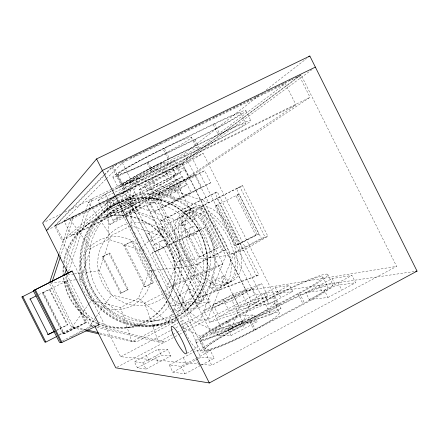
<?xml version="1.0" encoding="UTF-8"?>
<svg xmlns="http://www.w3.org/2000/svg" width="439" height="439" viewBox="0 0 439 439"><rect width="100%" height="100%" fill="white"/><g stroke="black" fill="none" stroke-linecap="round" stroke-linejoin="round"><path stroke-width="0.33" stroke-dasharray="2.19 1.65" d="M120.868 205.029L125.51 183.683L151.34 167.901L163.44 162.304L185.28 169.613L251.059 300.699L243.321 321.386L231.83 328.12L202.785 337.3L181.823 327.082M243.321 321.386L214.007 330.776L192.962 320.761L132.304 200.179L137.297 178.201L163.44 162.304M163.078 293.565L144.634 303.075L111.643 295.013L99.412 270.77L110.749 235.825L130.542 225.953M80.672 279.133L90.714 248.364L108.729 239.37L139.086 249.665L149.699 270.748L138.433 298.322L120.544 307.519L91.427 300.452L80.672 279.133L77.341 279.577M66.552 268.652L88.217 202.67L92.508 198.582L68.451 271.917M59.194 253.512L70.333 219.736L73.609 216.608L60.423 256.623M231.83 328.12L239.37 307.426L251.059 300.699M259.103 95.455L184.062 153.738L208.596 202.642L136.008 177.279L130.504 181.944L131.14 225.651L165.508 237.417L201.089 206.544L242.487 185.582L267.905 236.336L261.359 238.432L230.546 254.291L205.452 204.272L239.941 186.904L265.145 237.219L233.987 253.259L207.565 319.597L200.03 320.185L181.944 329.673M100.13 334.205L131.887 341.767L136.754 341.816L174.332 322.177L175.605 319.021M176.873 315.866L197.704 264.124L225.18 250.021L203.087 205.99L173.054 221.113L195.064 264.915L222.277 250.954L225.18 250.021M173.416 310.592L168.56 322.627L131.887 341.767L120.544 307.519M173.668 309.956L191.393 266.018L169.701 222.853L119.842 205.677M165.508 237.417L177.543 261.359L164.861 292.643L200.03 320.185L225.772 255.723L201.089 206.544L130.504 181.944L88.217 202.67L110.749 235.825M95.828 317.282L89.902 325.628L93.891 326.583M96.223 316.722L111.643 295.013M89.013 303.755L71.683 327.434L84.255 330.424M89.413 303.201L91.427 300.452M200.206 364.205L120.626 356.693L54.645 225.975L103.867 175.139M104.345 174.651L111.918 166.831L211.774 365.292L396.593 266.391L301.127 74.987L295.579 77.676M123.145 210.27L63.051 240.023L55.676 225.416L104.076 175.655M104.548 175.166L113.092 166.381L124.237 188.534L63.051 240.023M122.772 210.166L71.414 235.589L64.001 220.894L105.826 179.304M106.309 178.821L122.36 162.858L285.388 83.69L295.968 104.883L183.304 180.204L123.386 209.864M154.627 244.243L153.584 245.269L153.288 246.811L153.837 248.441L155.088 249.731L156.701 250.334L158.249 250.093L165.042 246.652L166.611 245.368L167.358 243.607L167.061 241.834L165.816 240.539L163.95 240.067L161.964 240.539L154.627 244.243L156.196 243.98L157.821 244.583L159.077 245.878L159.626 247.519L159.324 249.061L158.249 250.093M183.672 231.018L182.443 232.209L182.075 233.971L182.69 235.836L184.117 237.296L185.982 237.971L187.788 237.675L195.47 233.784L197.303 232.302L198.176 230.283L197.857 228.269L196.425 226.798L194.268 226.272L191.975 226.826L183.672 231.018L185.499 230.7L187.376 231.375L188.814 232.84L189.428 234.717L189.055 236.484L187.788 237.675M119.831 204.667L104.016 212.476L98.007 200.546L105.305 193.923L111.418 190.927M110.579 205.77L97.42 217.047A64.758 63.682 68.6 0 0 94.105 302.037A64.758 63.682 68.6 0 0 176.922 317.595M89.424 222.842L78.4 232.313A56.752 56.077 68.6 0 0 63.622 262.725M139.086 249.665L140.617 248.326M141.128 247.876L169.701 222.853L175.463 219.862L118.826 200.305M118.31 205.254L108.109 210.286L105.097 204.305L111.561 198.851L114.59 197.363M161.964 240.539L160.4 241.829L159.664 243.585L159.961 245.346L161.201 246.636L163.061 247.113L165.042 246.652M71.414 235.589L115.885 199.076M116.417 198.637L133.357 184.726L295.968 104.883M191.975 226.826L190.153 228.307L189.291 230.327L189.61 232.33L191.031 233.795L193.176 234.327L195.47 233.784M116.505 198.691L125.516 194.257L132.77 188.424L135.887 194.62L128.512 200.217L120.709 204.069M106.929 210.007L111.193 206.599M104.016 212.476L111.599 206.418L117.701 203.411M108.109 210.286L114.694 205.073L117.718 203.581M98.007 200.546L164.082 168.121L174.382 160.065L180.572 172.401L169.997 179.902L120.44 204.365M266.122 90.006L306.609 58.557M144.217 185.055L152.19 178.876L173.065 168.614L176.154 174.76L167.297 181.071L147.202 190.987L144.217 185.055L164.329 175.156L173.065 168.614M109.322 213.233L113.652 209.913M124.435 217.272L109.865 224.51L105.865 216.57L113.531 210.709L119.677 207.674M123.749 215.017L112.966 220.367L109.959 214.391L116.609 209.348L119.633 207.856M116.061 195.311L176.083 165.816L285.388 83.69M55.676 225.416L181.598 163.522L299.365 75.958L310.027 97.332L188.759 177.79L123.76 209.968M54.645 225.975L182.284 163.242L301.127 74.987M312.063 69.538L187.7 160.992L115.221 196.623M147.202 190.987L155.296 185.049L176.154 174.76M121.345 208.761L130.334 204.316L137.775 198.889L140.886 205.079L133.33 210.265L124.347 214.72M173.246 310.505L171.451 311.443L121.246 211.713L122.876 210.528M123.419 210.133L133.204 203.043L137.182 210.945L125.038 216.97M123.672 210.511L132.166 206.303L144.832 197.292L148.799 205.178L175.699 191.816L186.526 184.885L182.404 176.676L120.291 207.367M112.966 220.367L119.737 215.565L122.761 214.067M149.002 195.081L157.157 189.313L177.982 179.019L181.066 185.159L172.033 191.064L151.982 201.013L149.002 195.081L169.064 185.159L177.982 179.019M109.865 224.51L117.718 219.034L125.011 215.412M127.019 217.541L125.483 214.484L148.256 198.713L152.306 196.705L204.119 299.782L200.118 301.867L171.605 306.12L175.177 304.265L204.119 299.782M125.483 214.484L129.093 212.69L152.306 196.705M121.054 209.052L171.759 183.974L182.404 176.676M137.182 210.945L146.28 204.859L198.181 308.074L210.177 301.812L158.419 198.834L186.526 184.885M151.982 201.013L160.251 195.476L181.066 185.159M148.799 205.178L158.419 198.834M270.759 314.675L281.004 308.612L203.197 153.414L192.408 158.463L139.201 189.73L211.488 333.497L270.759 314.675L192.408 158.463M139.201 189.73L149.458 184.885L203.197 153.414M202.785 337.3L214.007 330.776M211.488 333.497L221.283 327.796L281.004 308.612M238.251 312.831L267.724 295.776L261.655 283.737L232.714 294.251L203.778 310.603L209.721 322.374L238.251 312.831L232.066 300.567L203.778 310.603M248.628 306.971L258.801 301.083L252.463 288.445L223.138 299.041L213.151 304.682L219.28 316.881L248.628 306.971L242.246 294.256L213.151 304.682M209.721 322.374L238.547 305.818L267.724 295.776M177.543 261.359L225.772 255.723L243.228 250.493L267.905 236.336M182.41 326.748L192.962 320.761M242.246 294.256L252.463 288.445M232.066 300.567L261.655 283.737M217.634 305.687L246.899 289.098M147.938 200.025L173.954 185.379L204.678 170.65L210.769 182.734L183.776 197.221L153.902 211.839L147.938 200.025L177.921 185.615L204.678 170.65M184.676 179.551L191.086 192.32L164.01 206.89L157.853 194.642L184.676 179.551L195.289 174.47L201.655 187.157L174.316 201.847L168.203 189.67L195.289 174.47M256.579 276.027L258.862 274.743L217.25 191.761L160.076 221.371L198.532 297.867L256.579 276.027L214.907 192.924M215.094 290.497A4.352 2.36 61 0 0 214.089 283.934A4.352 2.36 61 0 0 210.243 285.416A4.352 2.36 61 0 0 215.094 290.497L226.738 284.011A4.319 2.387 60.9 0 0 225.772 277.481A4.319 2.387 60.9 0 0 221.898 278.984A4.319 2.387 60.9 0 0 226.738 284.011M227.347 283.665A41.765 23.163 62.2 0 0 219.083 220.115A41.765 23.163 62.2 0 0 181.4 234.475A41.765 23.163 62.2 0 0 227.347 283.665L231.287 281.476A41.661 23.245 62.2 0 0 223.155 218.018A41.661 23.245 62.2 0 0 185.357 232.456A41.661 23.245 62.2 0 0 231.287 281.476M198.532 297.867L200.711 296.654L258.862 274.743M182.569 302.784A4.149 2.146 61.2 0 0 181.526 296.566A4.149 2.146 61.2 0 0 178.036 297.911A4.149 2.146 61.2 0 0 182.569 302.784L193.895 296.523A4.116 2.168 61.2 0 0 192.891 290.327A4.116 2.168 61.2 0 0 189.363 291.699A4.116 2.168 61.2 0 0 193.895 296.523M211.175 282.743L222.853 276.312M178.838 295.398L190.191 289.18M211.126 270.287L222.891 263.899L204.618 227.671L163.385 247.283L151.921 253.171L169.234 287.435L211.126 270.287L192.71 233.795L151.921 253.171M169.234 287.435L180.577 281.317L222.891 263.899M153.902 211.839L180.166 197.682L210.769 182.734M255.443 329.887L304.737 303.629A47.083 5.048 -26.2 0 0 330.578 283.951A47.083 5.048 -26.2 0 0 277.119 306.417L231.38 330.671A47.417 5.158 -26.5 0 0 202.319 352.122A47.417 5.158 -26.5 0 0 255.443 329.887L250.241 319.532A47.428 4.703 -26.5 0 1 197.265 342.085A47.428 4.703 -26.5 0 1 226.579 321.118L272.372 296.945A47.088 4.599 -26.3 0 1 325.678 274.161A47.088 4.599 -26.3 0 1 299.596 293.367L250.241 319.532M184.912 373.874L199.591 366.038L195.805 358.515L181.109 366.335L169.251 365.018L172.862 372.184L184.912 373.874L181.109 366.335M201.342 365.1L214.188 358.24L210.418 350.739L197.16 350.207L194.74 351.491M327.949 297.499L355.579 282.743L351.93 275.445L332.186 278.573L305.769 292.588L309.265 299.568L327.949 297.499L324.278 290.157L305.769 292.588M169.251 365.018L194.137 351.815M231.062 335.544L257.254 321.633L253.852 314.856L239.864 315.992L214.77 329.25L218.04 335.753L231.062 335.544L227.638 328.734L214.77 329.25M196.392 358.202L210.418 350.739M324.278 290.157L351.93 275.445M172.862 372.184L197.726 358.948M198.329 358.625L200.749 357.335L214.188 358.24M309.265 299.568L335.659 285.52L355.579 282.743M253.912 329.936L302.987 303.804A41.535 4.45 -26.2 0 0 325.82 286.426A41.535 4.45 -26.2 0 0 278.628 306.263L232.692 330.627A41.831 4.549 -26.5 0 0 207.087 349.532A41.831 4.549 -26.5 0 0 253.912 329.936L248.743 319.63A41.842 4.149 -26.5 0 1 202.044 339.506A41.842 4.149 -26.5 0 1 227.868 321.03L273.854 296.753A41.54 4.055 -26.3 0 1 320.92 276.63A41.54 4.055 -26.3 0 1 297.872 293.598L248.743 319.63M146.017 369.084L170.903 355.919L167.714 349.592L158.259 349.186L134.361 361.763L137.434 367.849L146.017 369.084L142.807 362.724L134.361 361.763M269.008 304.035L292.698 291.501L289.603 285.323L275.324 287.583L252.535 299.574L255.52 305.528L269.008 304.035L265.891 297.823L252.535 299.574M227.638 328.734L253.852 314.856M218.04 335.753L243.118 322.462L257.254 321.633M186.904 353.186L192.869 350.02M193.467 349.702L196.452 348.122A15.48 2.892 62.3 0 0 188.984 327.56A15.48 2.892 62.3 0 0 183.255 327.373A15.48 2.892 62.3 0 0 196.452 348.122M102.128 256.897L109.843 253.007L128.248 289.526L121.34 293.06L120.473 293.29L102.128 256.897L109.843 253.007M123.716 245.533L132.573 241.06L153.485 282.601L145.671 286.607L144.552 286.903L123.716 245.533L132.573 241.06M142.807 362.724L167.714 349.592M265.891 297.823L289.603 285.323M137.434 367.849L161.311 355.244L170.903 355.919M255.52 305.528L278.293 293.51L292.698 291.501M172.302 334.737L158.435 342.014L96.553 327.22M172.906 334.419L176.522 332.521M177.126 332.202L181.345 329.991M117.01 367.185L174.678 336.878M175.035 336.691L179.255 334.474M179.535 334.326L184.391 331.774M184.676 331.626L254.812 294.767L415.02 271.417M173.614 325.283L179.6 322.149M180.199 321.836L182.591 320.585M120.626 356.693L170.42 330.611M171.023 330.293L173.454 329.025M175.88 327.752L179.524 325.842M180.133 325.524L246.323 290.854L396.593 266.391M173.849 310.192L182.24 305.829L210.177 301.812M160.076 221.371L217.25 191.761M203.087 205.99L200.403 207.378L222.277 250.954M242.487 185.582L236.451 188.71L261.359 238.432M192.71 233.795L204.618 227.671M65.921 281.278L42.385 293.098L63.035 333.936L64.308 333.87L86.681 322.38L65.921 281.278L64.637 281.898L85.182 322.566L86.681 322.38M238.964 194.164L215.17 206.116L234.997 245.642L238.004 244.666L258.889 233.943L238.964 194.164L235.957 195.651L255.685 235.024L258.889 233.943M62.464 340.807L92.442 325.376L66.821 274.644M71.217 337.07L94.275 325.195M56.258 330.38L67.727 324.734L49.717 289.103L49.228 289.334L67.156 324.8M200.875 213.014L181.4 222.809L198.779 257.402L218.254 247.645L200.875 213.014L199.729 213.584L217.031 248.057M56.779 330.337L67.727 324.734M198.779 257.402L218.254 247.645M144.552 286.903L153.485 282.601M59.188 334.65L73.626 327.242L50.973 282.42M59.216 335.215L75.02 327.104L86.302 329.793M63.035 333.936L85.182 322.566M234.997 245.642L255.685 235.024M120.473 293.29L128.248 289.526M151.439 241.165A4.149 2.151 63.3 0 0 150.303 234.772A4.149 2.151 63.3 0 0 146.977 236.445A4.149 2.151 63.3 0 0 151.439 241.165L162.99 235.32A4.121 2.173 63.3 0 0 161.898 228.955A4.121 2.173 63.3 0 0 158.528 230.645A4.121 2.173 63.3 0 0 162.99 235.32M182.459 225.827A4.352 2.365 63.3 0 0 181.362 219.077A4.352 2.365 63.3 0 0 177.696 220.916A4.352 2.365 63.3 0 0 182.459 225.827L194.351 219.807A4.319 2.393 63.3 0 0 193.297 213.085A4.319 2.393 63.3 0 0 189.593 214.945A4.319 2.393 63.3 0 0 194.351 219.807M38.725 294.635L49.717 289.103M178.536 218.057L190.46 212.092M147.696 233.762L159.275 227.967M183.546 212.256L187.612 210.226M189.9 209.085L193.939 207.071M121.246 211.713L123.068 210.808M125.175 212.866L140.886 205.079M125.62 215.11L146.28 204.859M118.316 203.109L180.572 172.401M118.327 203.284L135.887 194.62M120.237 207.559L137.775 198.889M109.959 214.391L120.747 209.057M105.865 216.57L120.445 209.354M181.4 222.809L182.47 222.282L199.926 257.029M215.17 206.116L217.974 204.728L238.004 244.666M124.237 188.534L310.027 97.332M64.001 220.894L115.452 195.613M47.039 230.14L114.606 196.924M115.199 197.067L132.77 188.424M105.097 204.305L115.907 198.988M169.394 158.474L219.709 133.857A47.225 2.36 -26.9 0 1 249.561 121.971A47.225 2.36 -26.9 0 1 198.543 149.694L151.932 172.554A47.566 2.414 -26.8 0 1 118.749 186.048A47.566 2.414 -26.8 0 1 169.394 158.474L164.164 148.053L214.539 123.535A47.231 2.815 -27 0 1 244.633 112.121A47.231 2.815 -27 0 1 193.769 140.167L147.103 162.94A47.577 2.875 -26.8 0 1 113.668 175.946A47.577 2.875 -26.8 0 1 164.164 148.053M168.285 159.368L218.37 134.861A41.661 2.085 -26.9 0 1 244.737 124.358A41.661 2.085 -26.9 0 1 199.701 148.832L152.887 171.786A41.963 2.129 -26.8 0 1 123.644 183.672A41.963 2.129 -26.8 0 1 168.285 159.368L163.078 148.997L213.222 124.588A41.667 2.48 -27 0 1 239.809 114.502A41.667 2.48 -27 0 1 194.9 139.262L148.031 162.128A41.968 2.535 -26.8 0 1 118.574 173.586A41.968 2.535 -26.8 0 1 163.078 148.997M45.738 221.486L60.494 214.265M64.796 212.152L110.902 189.571M111.501 189.28L184.062 153.738M112.033 190.625L174.382 160.065M112.532 166.529L114.381 165.635M114.996 165.333L117.46 164.137M120.544 162.639L124.242 160.844M124.857 160.548L127.941 159.05M130.405 157.853L134.718 155.763M135.338 155.461L139.031 153.666M139.651 153.365L144.579 150.972M145.199 150.676L159.373 143.794M159.988 143.493L163.072 142M165.536 140.804L168.62 139.306M171.084 138.109L174.162 136.611M174.782 136.315L179.71 133.922M180.33 133.621L194.504 126.739M195.119 126.443L200.052 124.05M200.667 123.749L203.751 122.256M206.215 121.054L210.528 118.964M212.992 117.767L214.841 116.867M215.461 116.571L217.305 115.671M219.774 114.475L224.088 112.379M226.551 111.182L230.865 109.091M233.334 107.895L237.647 105.799M240.111 104.603L244.424 102.507M246.894 101.31L251.207 99.219M254.905 97.425L257.984 95.927M261.682 94.133L264.766 92.634M268.465 90.84L271.543 89.347M275.242 87.548L279.555 85.457M282.025 84.261L286.338 82.164M288.802 80.968L293.115 78.872M114.941 165.487L129.126 158.6M129.746 158.298L134.68 155.905M135.294 155.604L149.485 148.717M150.1 148.415L155.033 146.022M155.653 145.721L164.285 141.534M164.905 141.232L169.838 138.834M170.453 138.537L194.51 126.86M195.125 126.558L214.863 116.977M215.478 116.681L299.365 75.958M157.853 194.642L168.203 189.67M121.334 205.408L132.304 200.179M42.385 293.098L43.439 292.599L64.308 333.87M151.34 167.901L173.076 175.386L185.28 169.613M125.51 183.683L137.297 178.201M258.801 301.083L229.229 311.169L223.138 299.041M197.704 264.124L191.393 266.018L152.388 270.44M50.704 283.106L76.677 279.665M67.776 274.743L73.834 273.98M74.509 273.898L99.412 270.77M174.793 311.021L198.181 308.074M149.699 270.748L151.718 270.517M75.02 327.104L71.683 327.434L49.678 283.89M95.609 325.063L89.902 325.628L64.72 275.774M152.476 321.101L157.936 320.602M174.332 322.177L168.56 322.627L138.433 298.322M152.97 325.085L158.441 324.69M126.586 327.851L131.316 327.538M152.382 326.128L158.567 325.716M200.886 364.266L211.774 365.292M98.265 326.15L164.795 342.069L158.435 342.014L144.634 303.075M99.582 332.954L136.754 341.816M119.194 205.452L107.539 201.435L70.333 219.736L90.714 248.364M115.611 199.196L111.747 197.863L107.539 201.435L108.729 239.37M177.921 185.615L183.776 197.221M232.714 294.251L238.547 305.818M173.954 185.379L180.166 197.682M163.385 247.283L180.577 281.317M155.291 356.144L158.49 362.482M102.907 256.491L121.34 293.06M146.335 355.458L149.403 361.533M65.279 281.591L85.929 322.473L63.666 333.903L42.907 292.851M176.083 165.816L183.304 180.204M172.862 168.763L175.946 174.909M173.076 175.386L239.37 307.426M239.864 315.992L243.118 322.462M164.082 168.121L169.997 179.902M171.759 183.974L175.699 191.816M240.781 321.776L244.194 328.57M164.329 175.156L167.297 181.071M169.064 185.159L172.033 191.064M148.031 162.128L152.887 171.786M227.868 321.03L232.692 330.627M147.103 162.94L151.932 172.554M226.579 321.118L231.38 330.671M152.19 178.876L155.296 185.049M157.157 189.313L160.251 195.476M149.458 184.885L221.283 327.796M162.309 220.257L200.711 296.654M148.256 198.713L200.118 301.867M137.083 181.367L143.037 193.209M122.36 162.858L133.357 184.726M125.422 187.091L131.393 198.96M117.981 174.727L123.002 184.704M200.563 338.875L205.551 348.791M116.812 174.876L121.861 184.907M199.866 339.945L204.881 349.916M132.166 206.303L182.24 305.829M125.516 194.257L128.512 200.217M130.334 204.316L133.33 210.265M113.021 177.246L118.042 187.217M195.596 341.339L200.585 351.249M129.093 212.69L175.177 304.265M197.16 350.207L200.749 357.335M131.629 226.705L132.551 228.538M134.4 232.204L135.322 234.036M137.166 237.702L139.009 241.368M139.317 241.977L140.853 245.033M142.697 248.693L143.932 251.141M147.619 258.472L148.541 260.305M150.385 263.971L151.614 266.413M153.156 269.469L154.385 271.911M155.922 274.968L157.151 277.41M158.688 280.461L159.917 282.908M163.61 290.239L164.839 292.681M166.376 295.738L167.605 298.18M169.449 301.845L170.376 303.678M111.561 198.851L114.694 205.073M116.609 209.348L119.737 215.565M131.524 241.615L152.322 282.919M105.305 193.923L111.599 206.418M113.531 210.709L117.718 219.034M183.244 357.593L186.844 364.738M124.72 245.006L145.671 286.607M158.259 349.186L161.311 355.244M109.031 253.435L127.348 289.773M338.145 282.782L341.805 290.097M332.186 278.573L335.659 285.52M245.917 110.782L250.888 120.72M327.692 274.287L332.63 284.165M240.945 113.306L245.917 123.238M322.709 276.757L327.653 286.629M319.01 285.564L322.495 292.522M214.539 123.535L219.709 133.857M299.596 293.367L304.737 303.629M213.222 124.588L218.37 134.861M297.872 293.598L302.987 303.804M237.45 194.911L257.281 234.486L236.495 245.16L216.564 205.425M277.777 291.556L280.883 297.752M275.324 287.583L278.293 293.51M194.9 139.262L199.701 148.832M273.854 296.753L278.628 306.263M193.769 140.167L198.543 149.694M272.372 296.945L277.119 306.417M191.217 137.122L196.271 147.202M274.391 303.014A41.661 4.138 -26.5 0 1 217.404 334.897A41.661 4.138 -26.5 0 1 219.478 325.87A41.661 4.138 -26.5 0 1 274.391 303.014L279.418 313.034A41.656 4.544 -26.5 0 1 222.562 345.164A41.656 4.544 -26.5 0 1 224.329 335.517A41.656 4.544 -26.5 0 1 279.418 313.034M217.036 198.258L243.228 250.493M263.954 293.565L266.934 299.502M233.987 253.259L254.812 294.767M182.284 163.242L246.323 290.854M181.598 163.522L188.759 177.79M166.858 301.121A56.313 55.643 68.6 0 1 99.615 324.114M97.798 323.378A56.313 55.643 68.6 0 1 63.699 276.619M63.639 275.961A56.313 55.643 68.6 0 1 63.666 266.072M64.061 262.796A56.313 55.643 68.6 0 1 123.825 215.637M126.394 215.933A56.313 55.643 68.6 0 1 168.142 298.877M151.592 270.742A36.667 36.256 68.6 0 1 108.68 309.045A36.667 36.256 68.6 0 1 82.565 257.166A36.667 36.256 68.6 0 1 138.784 245.308M143.224 249.835A36.667 36.256 68.6 0 1 150.593 264.47M167.221 301.352A56.752 56.077 68.6 0 1 100.076 324.761M97.628 323.784A56.752 56.077 68.6 0 1 63.26 276.658M63.2 275.999A56.752 56.077 68.6 0 1 63.227 266.029M85.759 225.805A56.752 56.077 68.6 0 1 123.858 215.203M126.448 215.505A56.752 56.077 68.6 0 1 172.851 255.416L174.887 264.997A56.752 56.077 68.6 0 1 168.516 299.085M169.185 305.862A58.217 57.476 68.6 0 1 98.55 321.935M96.141 320.668A58.217 57.476 68.6 0 1 66.371 275.006M66.124 267.494A58.217 57.476 68.6 0 1 121.817 211.763M122.486 211.746A58.217 57.476 68.6 0 1 174.492 242.997A58.217 57.476 68.6 0 1 170.771 303.706M176.676 317.167A64.259 63.194 68.6 0 1 87.701 291.189A64.259 63.194 68.6 0 1 117.861 203.208M118.453 202.944A64.259 63.194 68.6 0 1 199.833 232.824A64.259 63.194 68.6 0 1 177.224 316.826M163.895 297.208A41.7 41.052 68.6 0 1 102.221 282.502A41.7 41.052 68.6 0 1 127.019 223.95M130.174 223.16A41.7 41.052 68.6 0 1 175.463 245.368A41.7 41.052 68.6 0 1 166.397 295.129M105.783 209.644A64.758 63.682 68.6 0 1 117.652 202.752M118.256 202.489A64.758 63.682 68.6 0 1 204.733 243.618L207.071 254.527A64.758 63.682 68.6 0 1 177.482 317.254M176.665 320.657A66.673 65.499 68.6 0 1 91.235 289.361A66.673 65.499 68.6 0 1 116.796 201.72M117.383 201.386A66.673 65.499 68.6 0 1 208.059 230.058A66.673 65.499 68.6 0 1 177.279 320.382M174.431 316.047A61.542 60.456 68.6 0 1 95.834 287.035A61.542 60.456 68.6 0 1 119.178 206.281M119.754 205.951A61.542 60.456 68.6 0 1 203.674 232.297A61.542 60.456 68.6 0 1 175.035 315.778M176.264 319.718A65.647 64.489 68.6 0 1 92.157 288.895A65.647 64.489 68.6 0 1 117.312 202.609M117.893 202.28A65.647 64.489 68.6 0 1 207.181 230.508A65.647 64.489 68.6 0 1 176.868 319.444M176.829 316.887A63.979 62.909 68.6 0 1 81.413 262.242A63.979 62.909 68.6 0 1 174.722 206.094A63.979 62.909 68.6 0 1 177.416 316.535M174.442 313.671A59.978 58.98 68.6 0 1 92.245 289.016A59.978 58.98 68.6 0 1 119.353 207.274M119.979 206.988A59.978 58.98 68.6 0 1 196.82 234.399A59.978 58.98 68.6 0 1 175.035 313.32M175.172 237.647A41.93 23.031 62.2 0 0 221.146 287.117A41.93 23.031 62.2 0 0 212.674 223.418A41.93 23.031 62.2 0 0 175.172 237.647M179.161 235.617A41.826 23.119 62.2 0 0 225.114 284.911A41.826 23.119 62.2 0 0 216.778 221.305A41.826 23.119 62.2 0 0 179.161 235.617M138.384 178.563A41.782 2.124 -26.8 0 0 196.403 147.553A41.782 2.124 -26.8 0 0 142.735 172.258A41.782 2.124 -26.8 0 0 138.384 178.563M133.489 168.828A41.793 2.535 -26.8 0 0 191.377 137.533A41.793 2.535 -26.8 0 0 137.528 161.892A41.793 2.535 -26.8 0 0 133.489 168.828"/><path stroke-width="0.66" d="M66.338 269.299L64.412 275.165L65.987 274.315M49.585 282.634L58.98 254.159M52.334 281.152L60.209 257.27M94.89 326.413L115.797 367.822L209.337 382.962L417.05 271.121L309.846 56.038L96.564 158.923L42.665 222.996L68.023 273.217L33.337 290.689L59.468 342.349L61.948 342.398L99.198 324.712L72.095 271.022L33.337 290.689M46.424 230.442L102.369 170.458L315.367 67.112M308.765 56.878L309.846 56.038M45.843 342.08L44.756 342.058L21.95 296.994L22.795 296.528L45.843 342.08L56.785 336.461M66.514 274.029L72.095 271.022M54.441 331.313L47.785 334.721L54.343 331.582M29.775 299.129L36.283 295.864M21.95 296.994L33.792 291.002M415.7 271.318L417.05 271.121M98.001 324.827L99.198 324.712M85.578 330.743L98.808 333.892M86.966 329.947L98.254 332.641M35.257 289.625L61.948 342.398M34.451 290.075L60.9 342.376M30.176 298.937L48.263 334.699M96.564 158.923L209.337 382.962M172.604 332.965A15.513 2.744 62.3 0 0 185.708 353.818A15.513 2.744 62.3 0 0 178.097 333.278A15.513 2.744 62.3 0 0 172.604 332.965"/></g></svg>
